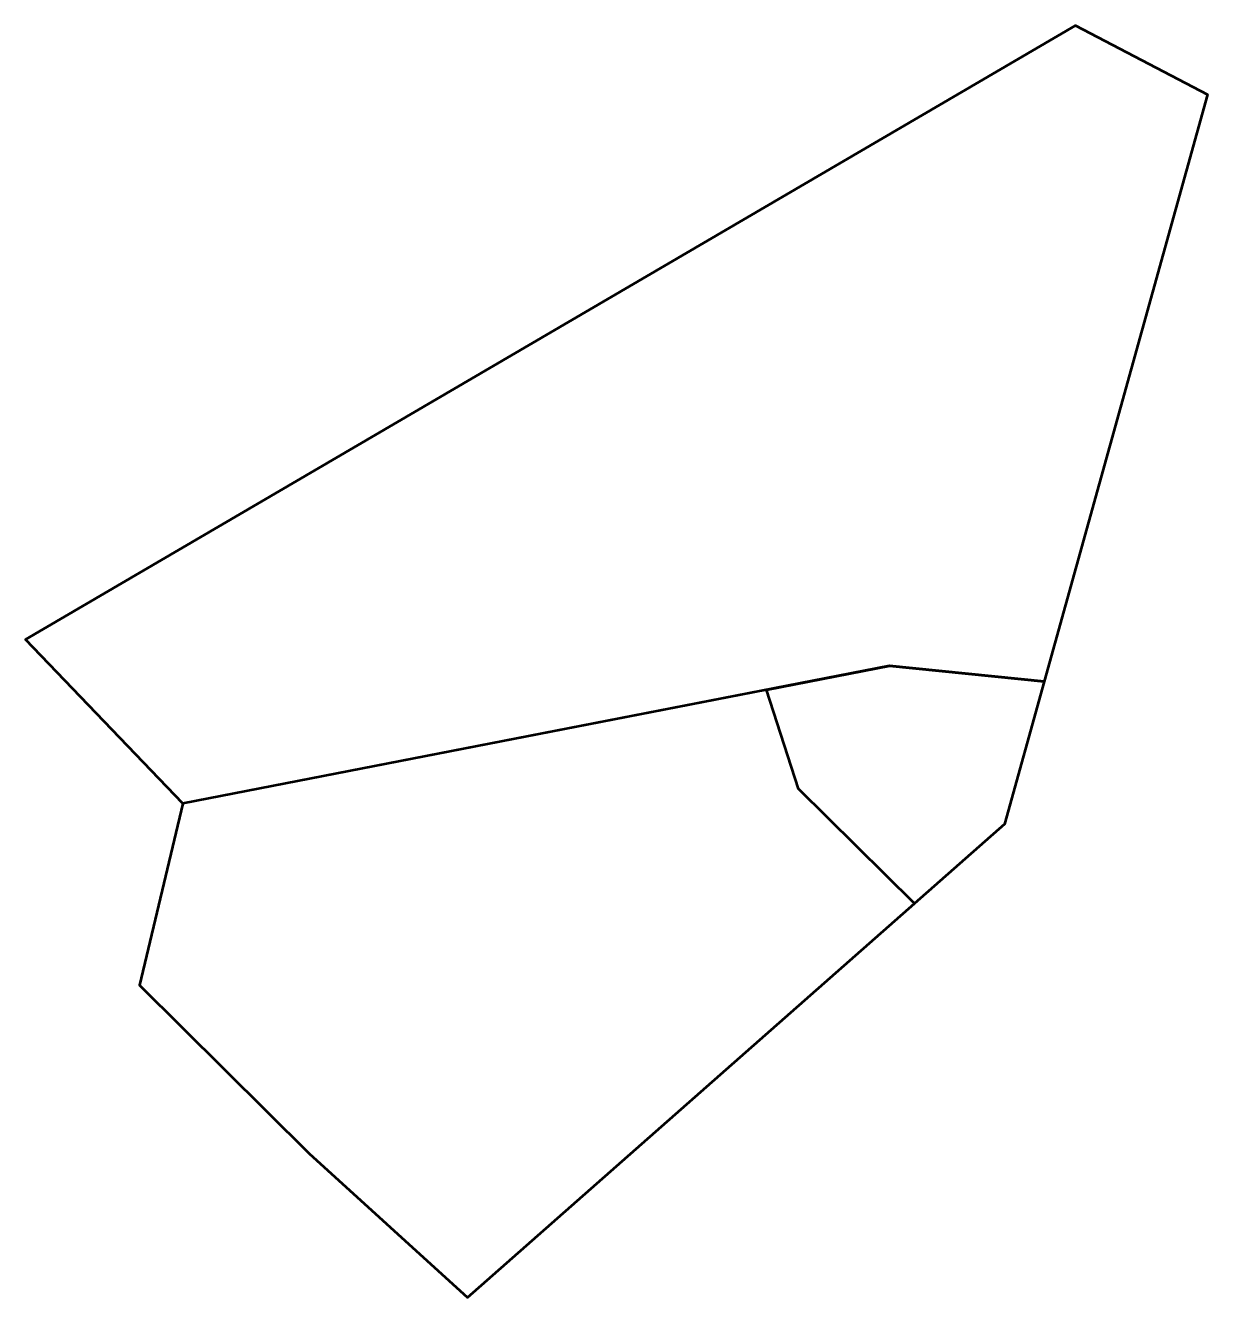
# Model space of a CAD drawing. Header units: metres. Extents: x 807469 to 807563, y 9157378 to 9157479.
import ezdxf

# ---------------------------------------------------------------- set-up
doc = ezdxf.new("R2010")
doc.units = ezdxf.units.M
doc.header["$MEASUREMENT"] = 0
doc.layers.add('2884-21036', color=1, linetype='Continuous')

msp = doc.modelspace()

# ---------------------------------------------------------------- linework, layer by layer
at = {"layer": '2884-21036', "color": 254, "lineweight": 53, "true_color": 0xcccccc}
msp.add_lwpolyline([(807537.71, 9157428.32), (807481.43, 9157417.37), (807468.91, 9157430.42), (807552.5, 9157479.32), (807563.03, 9157473.83), (807550.02, 9157427.07)], close=True, dxfattribs=at)
at = {"layer": '2884-21036', "color": 3, "lineweight": 53, "true_color": 0x00ff00}
for points in [[(807530.46, 9157418.53), (807527.92, 9157426.42), (807537.71, 9157428.32), (807550.02, 9157427.07), (807546.86, 9157415.71), (807539.7, 9157409.4)], [(807539.7, 9157409.4), (807530.46, 9157418.53), (807527.92, 9157426.42), (807481.43, 9157417.37), (807477.98, 9157402.88), (807491.49, 9157389.49), (807504.09, 9157378.01)]]:
    msp.add_lwpolyline(points, close=True, dxfattribs=at)

doc.saveas('drawing.dxf')
